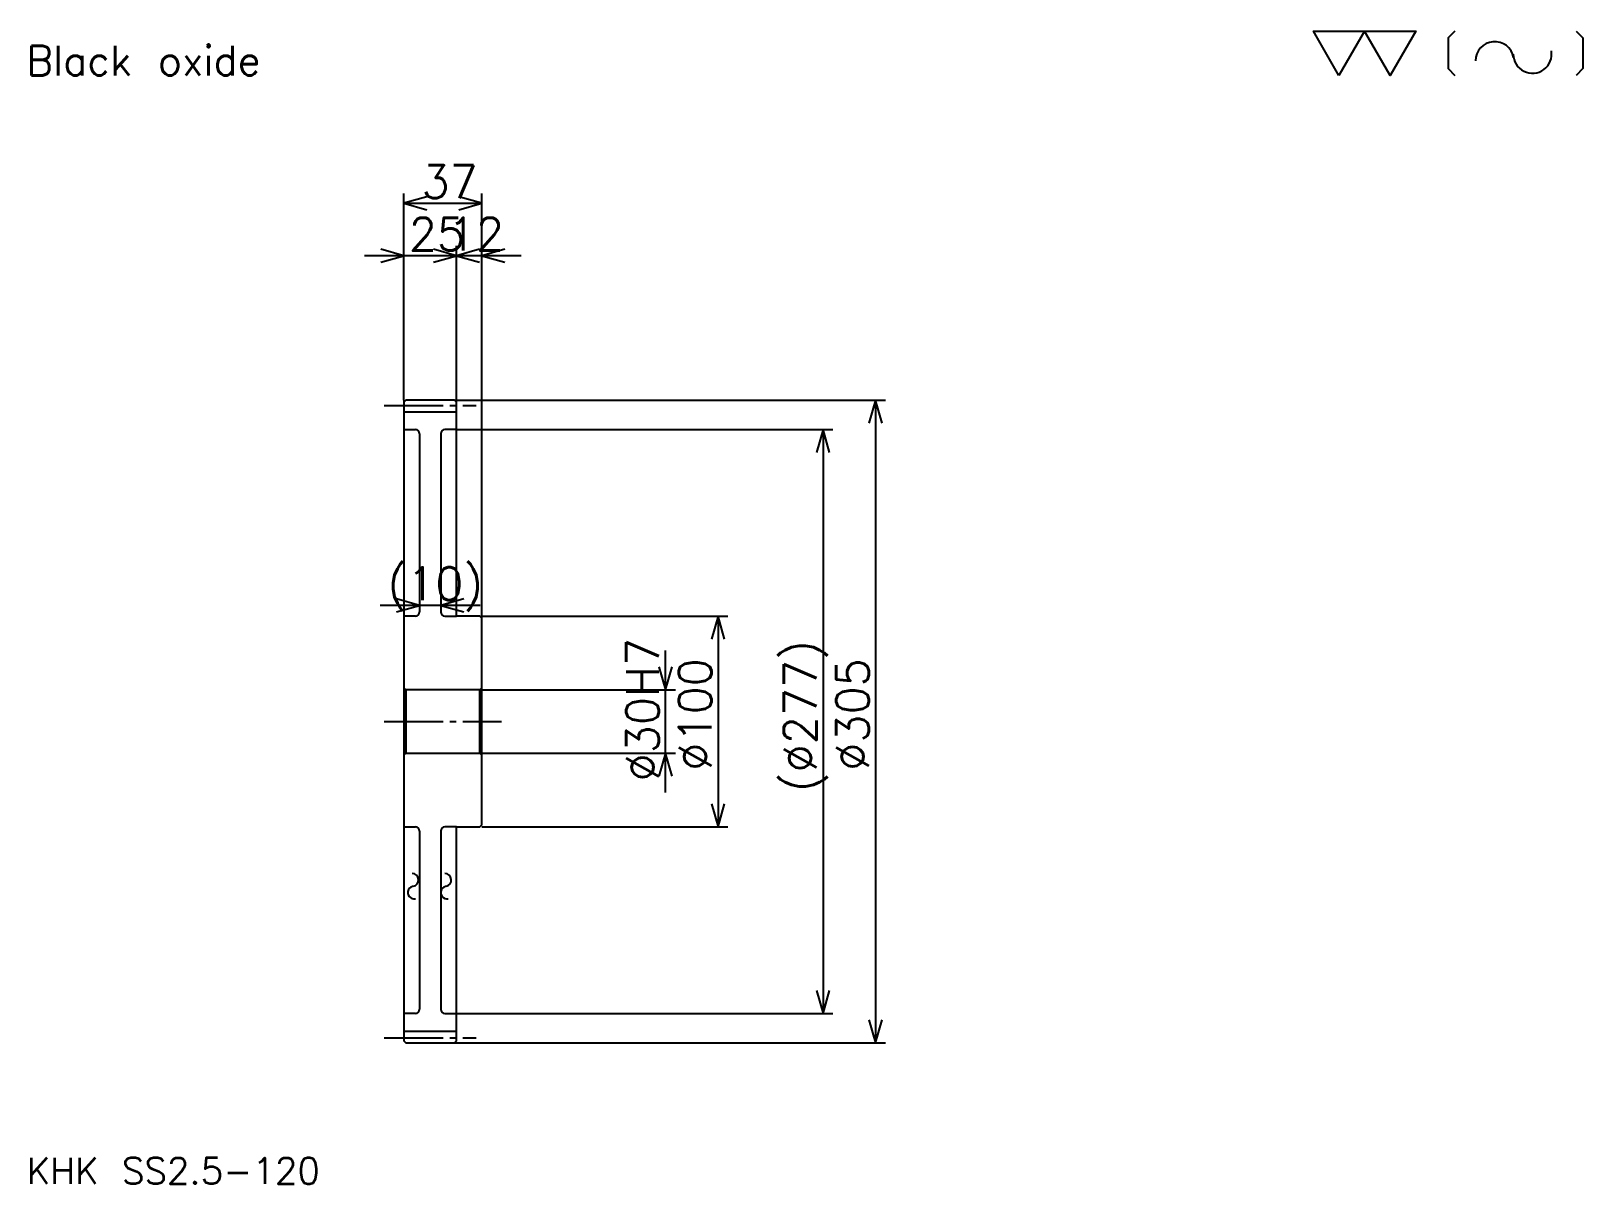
# Model space of a CAD drawing. Extents: x 33 to 769, y 34 to 581.
import ezdxf

# ---------------------------------------------------------------- set-up
doc = ezdxf.new("R2010")
doc.units = 0
doc.linetypes.add('DASHDOT', pattern=[37.346939, 28.010204, -3.112245, 3.112245, -3.112245])
doc.layers.get('0').update_dxf_attribs({"linetype": 'CONTINUOUS'})
doc.layers.add('DASHDOT', color=6, linetype='DASHDOT')
doc.styles.add('KANJI', font='TXT', dxfattribs={"bigfont": 'BIGFONT'})

msp = doc.modelspace()

# ---------------------------------------------------------------- linework, layer by layer
at = {"color": 5}
for p, q in [((210.045914, 406.147949), (210.045914, 504.183655)), ((247.045914, 406.147949), (247.045914, 504.183655)), ((210.045914, 499.51532), (247.045914, 499.51532)), ((235.045914, 406.147949), (235.045914, 479.285706)), ((253.719391, 474.617371), (191.372437, 474.617371)), ((265.719391, 474.617371), (216.372437, 474.617371)), ((210.045914, 406.147949), (210.045914, 405.147949)), ((234.045914, 406.147949), (247.045914, 406.147949)), ((235.045914, 405.147949), (235.045914, 406.147949)), ((247.045914, 406.147949), (438.448975, 406.147949)), ((247.045914, 302.647949), (247.045914, 406.147949)), ((433.780609, 406.147949), (433.780609, 101.147964)), ((235.045914, 392.147949), (247.045914, 392.147949)), ((247.045914, 392.147949), (413.551025, 392.147949)), ((408.882629, 392.147949), (408.882629, 115.147964)), ((246.219391, 308.760193), (198.872437, 308.760193)), ((247.045914, 303.647949), (363.755096, 303.647949)), ((359.086731, 303.647949), (359.086731, 203.647964)), ((334.188782, 219.974487), (334.188782, 287.321442)), ((247.045914, 268.647949), (338.857147, 268.647949)), ((247.045914, 238.647964), (338.857147, 238.647964)), ((247.045914, 203.647964), (363.755096, 203.647964)), ((235.045914, 115.147964), (247.045914, 115.147964)), ((247.045914, 115.147964), (413.551025, 115.147964)), ((234.045914, 101.147964), (247.045914, 101.147964)), ((247.045914, 101.147964), (438.448975, 101.147964))]:
    msp.add_line(p, q, dxfattribs=at)
at = {"color": 4}
for p, q in [((210.045914, 400.522949), (235.045914, 400.522949)), ((210.045914, 392.147949), (215.545914, 392.147949)), ((217.545914, 390.147949), (217.545914, 305.647949)), ((227.545914, 390.147949), (227.545914, 305.647949)), ((235.045914, 392.147949), (229.545914, 392.147949)), ((215.545914, 303.647949), (210.045914, 303.647949)), ((229.545914, 303.647949), (235.045914, 303.647949)), ((247.045914, 269.647949), (246.045914, 268.647949)), ((210.045914, 237.647964), (211.045914, 238.647964)), ((247.045914, 237.647964), (246.045914, 238.647964)), ((210.045914, 203.647964), (215.545914, 203.647964)), ((217.545914, 201.647964), (217.545914, 117.147964)), ((227.545914, 201.647964), (227.545914, 117.147964)), ((235.045914, 203.647964), (229.545914, 203.647964)), ((215.545914, 115.147964), (210.045914, 115.147964)), ((229.545914, 115.147964), (235.045914, 115.147964)), ((210.045914, 106.772964), (235.045914, 106.772964))]:
    msp.add_line(p, q, dxfattribs=at)
at = {"color": 7}
for points in [[(653.571411, 560.204102), (641.433655, 581.242859), (689.98468, 581.242859), (677.846924, 560.204102), (665.709167, 581.242859), (653.571411, 560.204102)], [(708.595886, 581.242859), (705.359192, 578.006165), (705.359192, 563.440857), (708.595886, 560.204102)], [(766.047974, 581.242859), (769.284668, 578.006165), (769.284668, 563.440857), (766.047974, 560.204102)]]:
    msp.add_lwpolyline(points, dxfattribs=at)
at = {"color": 5}
for points in [[(220.938766, 502.627563), (210.045914, 499.51532), (220.938766, 496.403076)], [(236.153061, 496.403076), (247.045914, 499.51532), (236.153061, 502.627563)], [(199.153061, 471.505127), (210.045914, 474.617371), (199.153061, 477.729614)], [(224.153061, 471.505127), (235.045914, 474.617371), (224.153061, 477.729614)], [(245.938766, 477.729614), (235.045914, 474.617371), (245.938766, 471.505127)], [(257.938782, 477.729614), (247.045914, 474.617371), (257.938782, 471.505127)], [(436.892853, 395.255127), (433.780609, 406.147949), (430.668365, 395.255127)], [(411.994873, 381.255096), (408.882629, 392.147949), (405.770386, 381.255096)], [(206.653061, 305.647949), (217.545914, 308.760193), (206.653061, 311.872437)], [(238.438766, 311.872437), (227.545914, 308.760193), (238.438766, 305.647949)], [(362.198975, 292.755096), (359.086731, 303.647949), (355.974487, 292.755096)], [(331.076538, 279.540833), (334.188782, 268.647949), (337.301025, 279.540833)], [(337.301025, 227.755112), (334.188782, 238.647964), (331.076538, 227.755112)], [(355.974487, 214.540817), (359.086731, 203.647964), (362.198975, 214.540817)], [(405.770386, 126.040825), (408.882629, 115.147964), (411.994873, 126.040825)], [(430.668365, 112.040817), (433.780609, 101.147964), (436.892853, 112.040817)]]:
    msp.add_lwpolyline(points, dxfattribs=at)
at = {"color": 4}
for points in [[(235.045914, 405.147949), (234.045914, 406.147949), (211.045914, 406.147949), (210.045914, 405.147949), (210.045914, 237.647964)], [(210.045914, 237.647964), (210.045914, 102.147964), (211.045914, 101.147964), (234.045914, 101.147964), (235.045914, 102.147964), (235.045914, 203.647964), (246.045914, 203.647964), (247.045914, 204.647964), (247.045914, 302.647949), (246.045914, 303.647949), (235.045914, 303.647949), (235.045914, 405.147949)], [(210.045914, 269.647949), (211.045914, 268.647949), (211.045914, 238.647964), (246.045914, 238.647964), (246.045914, 268.647949), (211.045914, 268.647949)]]:
    msp.add_lwpolyline(points, dxfattribs=at)
at = {"color": 7}
for centre, radius, start, end in [((727.409424, 567.119751), 9.103316, 10, 180), ((745.339478, 570.281311), 9.103316, 180, 10), ((213.95343, 178.488525), 3.034439, 280, 90), ((229.555466, 178.488525), 3.034439, 280, 90), ((215.007278, 172.511841), 3.034439, 90, 280), ((230.609314, 172.511841), 3.034439, 90, 280)]:
    msp.add_arc(centre, radius, start, end, dxfattribs=at)
at = {"color": 4}
for centre, start, end in [((215.545914, 390.147949), 0, 90), ((229.545914, 390.147949), 90, 180), ((215.545914, 305.647949), 270, 0), ((229.545914, 305.647949), 180, 270), ((215.545914, 201.647964), 0, 90), ((229.545914, 201.647964), 90, 180), ((215.545914, 117.147964), 270, 0), ((229.545914, 117.147964), 180, 270)]:
    msp.add_arc(centre, 2, start, end, dxfattribs=at)
at = {"layer": 'DASHDOT', "color": 7}
for p, q in [((200.709183, 403.647949), (244.382645, 403.647949)), ((200.709183, 253.647964), (256.38266, 253.647964)), ((200.709183, 103.647964), (244.382645, 103.647964))]:
    msp.add_line(p, q, dxfattribs=at)

# ---------------------------------------------------------------- texts
at = {"color": 7, "style": 'KANJI'}
for s, height, p in [('Black oxide', 14.005102, (31.12245, 560.204102)), ('37', 15.561224, (218.431122, 502.005096)), ('25', 15.561224, (212.431122, 477.107147)), ('12', 15.561224, (230.931122, 477.107147)), ('(10)', 15.561224, (202.316315, 311.25)), ('KHK SS2.5-120', 12.44898, (31.12245, 34.234695))]:
    msp.add_text(s, height=height, dxfattribs=at).set_placement(p)
for s, p in [('%%c30H7', (331.076538, 225.248734)), ('(%%c277)', (405.770386, 220.19133)), ('%%c100', (355.974487, 230.306122)), ('%%c305', (430.668365, 230.306122))]:
    msp.add_text(s, height=15.561224, rotation=90, dxfattribs=at).set_placement(p)

doc.saveas('drawing.dxf')
